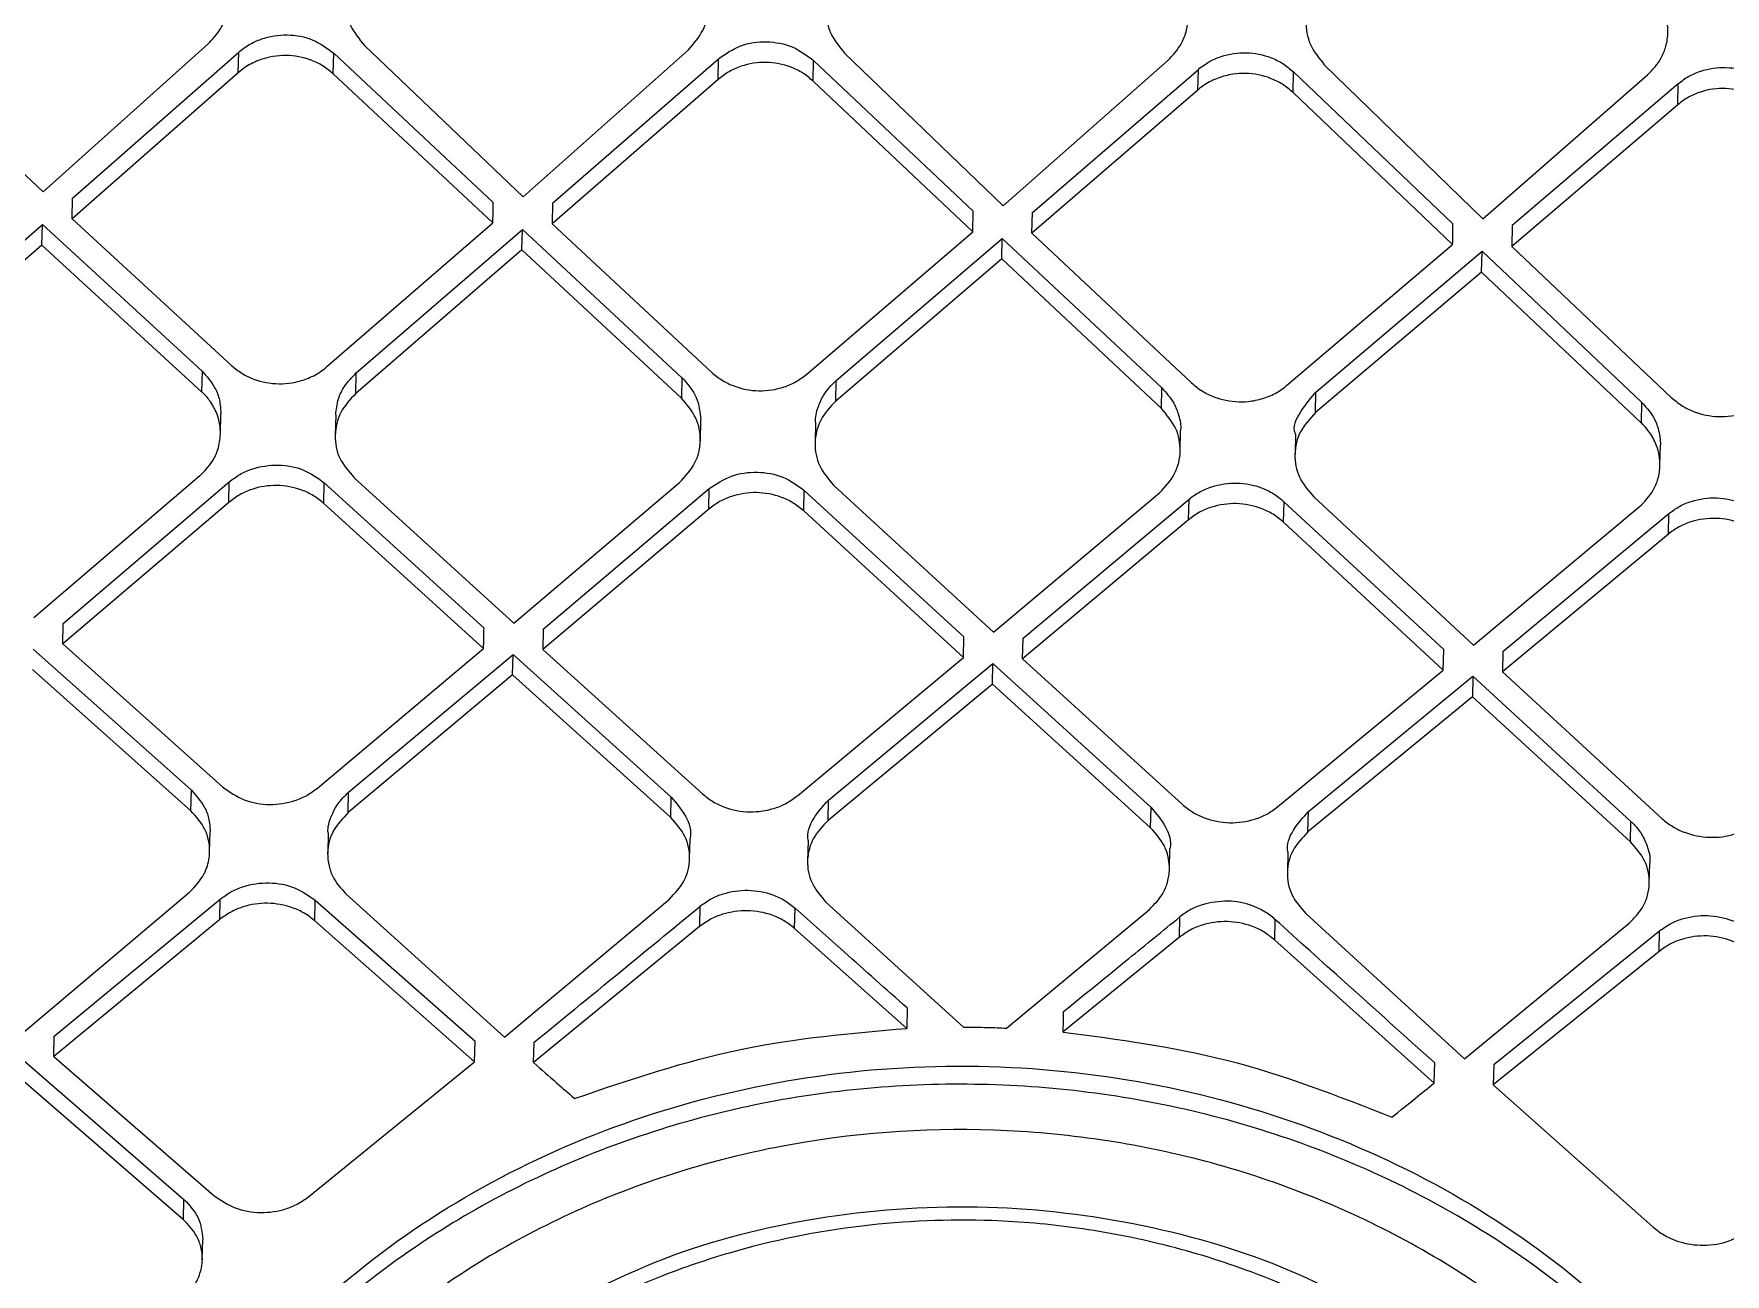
# Model space of a CAD drawing. Extents: x 939 to 1039, y 781 to 934.
# Drawn here: x 963.888 to 965.146, y 880.54 to 881.463 of the extents above; entities that cross this region are included whole.
import ezdxf

# ---------------------------------------------------------------- set-up
doc = ezdxf.new("R2010")
doc.units = 0
doc.header["$MEASUREMENT"] = 0
doc.layers.add('1', color=4, linetype='Continuous')

# ---------------------------------------------------------------- blocks, each defined once
blk = doc.blocks.new('Envoy')
at = {"layer": '1', "color": 3, "linetype": 'Continuous', "lineweight": 25}
for p, q in [((25.123, 82.2823), (25.2409, 82.1709)), ((25.2409, 82.1709), (25.3637, 82.281)), ((25.48, 82.2798), (25.5979, 82.1672)), ((25.5979, 82.1672), (25.7207, 82.2764)), ((25.2628, 82.1663), (25.3864, 82.2748)), ((25.386, 82.2594), (25.3864, 82.2748)), ((25.4567, 82.2587), (25.4571, 82.2741)), ((25.4571, 82.2741), (25.5758, 82.1631)), ((25.6198, 82.1625), (25.7433, 82.27)), ((25.743, 82.2546), (25.7433, 82.27)), ((25.8137, 82.2533), (25.814, 82.2687)), ((25.814, 82.2687), (25.9328, 82.1566)), ((25.837, 82.2742), (25.9549, 82.1606)), ((25.9549, 82.1606), (26.0776, 82.2687)), ((26.1939, 82.2655), (26.3117, 82.1509)), ((25.386, 82.2594), (25.2625, 82.151)), ((25.5755, 82.1478), (25.4567, 82.2587)), ((25.743, 82.2546), (25.6195, 82.1471)), ((25.9324, 82.1413), (25.8137, 82.2533)), ((25.9768, 82.1556), (26.1003, 82.2621)), ((26.0999, 82.2467), (26.1003, 82.2621)), ((26.1706, 82.2448), (26.1709, 82.2602)), ((26.1709, 82.2602), (26.2896, 82.1471)), ((26.3117, 82.1509), (26.4344, 82.258)), ((26.4571, 82.2512), (26.3336, 82.1458)), ((26.4568, 82.2358), (26.4571, 82.2512)), ((26.0999, 82.2467), (25.9764, 82.1403)), ((26.2893, 82.1318), (26.1706, 82.2448)), ((26.4568, 82.2358), (26.3333, 82.1304)), ((25.2625, 82.151), (25.2628, 82.1663)), ((25.6198, 82.1625), (25.6195, 82.1471)), ((25.2625, 82.151), (25.3813, 82.0416)), ((25.9324, 82.1413), (25.9328, 82.1566)), ((25.9764, 82.1403), (25.9768, 82.1556)), ((25.1169, 82.0391), (25.2404, 82.1467)), ((25.24, 82.1314), (25.2404, 82.1467)), ((25.2404, 82.1467), (25.3592, 82.0375)), ((25.452, 82.0409), (25.5755, 82.1478)), ((25.4739, 82.0363), (25.5974, 82.143)), ((25.5971, 82.1277), (25.5974, 82.143)), ((25.5974, 82.143), (25.7161, 82.0327)), ((25.6195, 82.1471), (25.7382, 82.0367)), ((25.8089, 82.0353), (25.9324, 82.1413)), ((25.9764, 82.1403), (26.0952, 82.0288)), ((26.3336, 82.1458), (26.3333, 82.1304)), ((25.24, 82.1313), (25.1165, 82.0238)), ((25.3588, 82.0222), (25.24, 82.1313)), ((25.5971, 82.1277), (25.4735, 82.021)), ((25.7158, 82.0175), (25.5971, 82.1277)), ((25.8308, 82.0306), (25.9543, 82.1363)), ((25.954, 82.121), (25.9543, 82.1363)), ((25.9543, 82.1363), (26.0731, 82.0251)), ((26.1658, 82.0269), (26.2893, 82.1318)), ((26.1877, 82.022), (26.3112, 82.1267)), ((26.3109, 82.1113), (26.3112, 82.1266)), ((26.3112, 82.1267), (26.4299, 82.0145)), ((26.3333, 82.1304), (26.452, 82.018)), ((25.954, 82.121), (25.8305, 82.0153)), ((26.0727, 82.0098), (25.954, 82.121)), ((26.3109, 82.1113), (26.1874, 82.0067)), ((26.4296, 81.9992), (26.3109, 82.1113)), ((25.3592, 82.0375), (25.3588, 82.0222)), ((25.4735, 82.021), (25.4739, 82.0363)), ((25.7161, 82.0328), (25.7158, 82.0175)), ((25.8305, 82.0153), (25.8308, 82.0306)), ((26.0727, 82.0098), (26.0731, 82.0251)), ((26.1874, 82.0067), (26.1877, 82.022)), ((26.4299, 82.0145), (26.4296, 81.9992)), ((25.3728, 81.9907), (25.3731, 82.006)), ((25.4586, 82.0051), (25.4582, 81.9898)), ((25.7298, 81.9858), (25.7301, 82.0011)), ((25.8155, 81.9995), (25.8152, 81.9842)), ((26.0867, 81.9781), (26.087, 81.9933)), ((26.1724, 81.9909), (26.1721, 81.9757)), ((26.4435, 81.9673), (26.4439, 81.9826)), ((25.3575, 81.9596), (25.234, 81.854)), ((25.2559, 81.8499), (25.3794, 81.9552)), ((25.379, 81.9399), (25.3794, 81.9552)), ((25.4498, 81.9391), (25.4501, 81.9544)), ((25.4501, 81.9544), (25.5689, 81.8464)), ((25.4722, 81.9583), (25.591, 81.8501)), ((25.591, 81.8501), (25.7144, 81.9547)), ((25.6129, 81.8457), (25.7363, 81.9502)), ((25.736, 81.9349), (25.7363, 81.9501)), ((25.8067, 81.9336), (25.8071, 81.9488)), ((25.807, 81.9488), (25.9258, 81.8398)), ((25.8291, 81.9526), (25.9479, 81.8433)), ((25.379, 81.9399), (25.2556, 81.8346)), ((25.5686, 81.8311), (25.4497, 81.9391)), ((25.9479, 81.8433), (26.0714, 81.947)), ((25.9698, 81.8388), (26.0933, 81.9423)), ((26.0929, 81.927), (26.0933, 81.9423)), ((26.1636, 81.9251), (26.164, 81.9404)), ((26.1639, 81.9404), (26.2827, 81.8304)), ((26.186, 81.944), (26.3048, 81.8338)), ((26.3048, 81.8338), (26.4282, 81.9365)), ((25.736, 81.9349), (25.6126, 81.8305)), ((25.9255, 81.8246), (25.8067, 81.9336)), ((26.0929, 81.927), (25.9695, 81.8236)), ((26.2824, 81.8152), (26.1636, 81.9251)), ((26.3267, 81.8291), (26.4501, 81.9316)), ((26.4498, 81.9163), (26.4501, 81.9316)), ((26.4498, 81.9163), (26.3264, 81.8139)), ((25.2556, 81.8346), (25.2559, 81.8499)), ((25.2556, 81.8346), (25.3744, 81.7282)), ((25.6129, 81.8457), (25.6126, 81.8305)), ((25.9255, 81.8246), (25.9258, 81.8398)), ((25.9695, 81.8236), (25.9698, 81.8388)), ((25.2335, 81.8308), (25.3512, 81.7257)), ((25.4451, 81.7274), (25.5686, 81.8311)), ((25.4682, 81.7243), (25.5905, 81.8268)), ((25.5901, 81.8116), (25.5905, 81.8268)), ((25.5905, 81.8268), (25.7082, 81.7207)), ((25.6126, 81.8305), (25.7314, 81.7231)), ((25.8021, 81.7217), (25.9255, 81.8246)), ((25.9695, 81.8236), (26.0883, 81.7152)), ((26.2824, 81.8152), (26.2827, 81.8304)), ((26.3267, 81.8291), (26.3264, 81.8139)), ((25.3509, 81.7105), (25.2331, 81.8156)), ((25.5901, 81.8116), (25.4679, 81.7091)), ((25.7078, 81.7055), (25.5901, 81.8116)), ((25.8252, 81.7184), (25.9474, 81.8201)), ((25.9471, 81.8048), (25.9474, 81.82)), ((25.9474, 81.8201), (26.0651, 81.713)), ((26.159, 81.7133), (26.2824, 81.8152)), ((26.1821, 81.7099), (26.3043, 81.8106)), ((26.3043, 81.8105), (26.304, 81.7953)), ((26.3043, 81.8106), (26.4219, 81.7026)), ((26.3264, 81.8139), (26.4451, 81.7046)), ((25.9471, 81.8048), (25.8248, 81.7032)), ((26.0647, 81.6978), (25.9471, 81.8048)), ((26.304, 81.7953), (26.1817, 81.6947)), ((26.4216, 81.6874), (26.304, 81.7953)), ((25.3509, 81.7105), (25.3512, 81.7257)), ((25.4679, 81.7091), (25.4682, 81.7243)), ((25.7078, 81.7055), (25.7082, 81.7207)), ((25.8248, 81.7032), (25.8252, 81.7185)), ((26.0647, 81.6978), (26.0651, 81.713)), ((26.1817, 81.6947), (26.1821, 81.7099)), ((26.4216, 81.6874), (26.4219, 81.7026)), ((25.3648, 81.6799), (25.3652, 81.6951)), ((25.4529, 81.694), (25.4526, 81.6788)), ((25.7218, 81.6747), (25.7221, 81.6899)), ((25.8099, 81.6883), (25.8095, 81.673)), ((26.0787, 81.6669), (26.079, 81.6822)), ((26.1668, 81.6797), (26.1664, 81.6646)), ((26.4356, 81.6565), (26.4359, 81.6717)), ((25.2273, 81.5465), (25.3499, 81.6499)), ((25.4662, 81.6486), (25.5842, 81.5421)), ((25.2492, 81.5428), (25.3726, 81.6447)), ((25.3723, 81.6295), (25.3726, 81.6447)), ((25.443, 81.6287), (25.4433, 81.6439)), ((25.4433, 81.6439), (25.5622, 81.539)), ((25.5842, 81.5421), (25.7068, 81.6448)), ((25.7295, 81.6395), (25.7292, 81.6243)), ((25.7999, 81.6229), (25.8003, 81.6381)), ((25.8232, 81.6426), (25.9254, 81.5496)), ((25.9576, 81.5488), (26.0638, 81.6371)), ((26.1801, 81.6341), (26.2981, 81.5259)), ((25.3723, 81.6295), (25.2488, 81.5276)), ((25.5618, 81.5238), (25.443, 81.6287)), ((25.7292, 81.6243), (25.6058, 81.5231)), ((25.8833, 81.5486), (25.7999, 81.6229)), ((26.0861, 81.6164), (26.0865, 81.6316)), ((26.1572, 81.6297), (26.1568, 81.6145)), ((26.2981, 81.5259), (26.4206, 81.6268)), ((26.32, 81.5217), (26.4433, 81.6211)), ((26.443, 81.6059), (26.4433, 81.6211)), ((26.0861, 81.6164), (25.9996, 81.546)), ((26.2757, 81.5079), (26.1568, 81.6145)), ((26.443, 81.6059), (26.3196, 81.5066)), ((25.8836, 81.5638), (25.8833, 81.5486)), ((25.2488, 81.5276), (25.2492, 81.5428)), ((25.5618, 81.5238), (25.5622, 81.539)), ((25.6058, 81.5231), (25.6062, 81.5383)), ((25.2268, 81.5244), (25.3457, 81.4213)), ((25.2488, 81.5276), (25.3678, 81.4243)), ((25.4385, 81.4234), (25.5618, 81.5238)), ((26.32, 81.5217), (26.3196, 81.5066)), ((25.3454, 81.4062), (25.2264, 81.5092)), ((26.3196, 81.5066), (26.4385, 81.4007)), ((25.3454, 81.4062), (25.3457, 81.4213)), ((25.3593, 81.3765), (25.3597, 81.3916))]:
    blk.add_line(p, q, dxfattribs=at)
at = {"layer": '1', "color": 3, "linetype": 'Continuous', "lineweight": 25, "flags": 128}
for points in [[(25.5755, 82.1478), (25.5757, 82.1563), (25.5758, 82.1631)], [(25.9996, 81.5459), (25.9998, 81.5546), (26, 81.5611)], [(26.2757, 81.5079), (26.2758, 81.5164), (26.276, 81.523)]]:
    blk.add_lwpolyline(points, dxfattribs=at)
at = {"layer": '1', "color": 3, "linetype": 'Continuous', "lineweight": 25}
for points, knots in [([(25.3637, 82.281), (25.367, 82.2846), (25.3727, 82.2907), (25.3774, 82.3019), (25.3794, 82.3137), (25.3774, 82.3261), (25.3723, 82.3366), (25.3677, 82.3426), (25.3651, 82.3449), (25.3647, 82.3451)], [0, 0, 0, 0, 0.19641, 0.334728, 0.499577, 0.701586, 0.852443, 0.982282, 1, 1, 1, 1]), ([(25.4818, 82.344), (25.4775, 82.3394), (25.4729, 82.3343), (25.4696, 82.3272), (25.4675, 82.3216), (25.4655, 82.3104), (25.4682, 82.2941), (25.4761, 82.2846), (25.48, 82.2798)], [0, 0, 0, 0, 0.249488, 0.274937, 0.325277, 0.500319, 0.750426, 1, 1, 1, 1]), ([(25.7207, 82.2764), (25.7248, 82.2811), (25.733, 82.2905), (25.7368, 82.3082), (25.7336, 82.326), (25.7257, 82.3357), (25.7217, 82.3406)], [0, 0, 0, 0, 0.250008, 0.499994, 0.749987, 1, 1, 1, 1]), ([(25.8387, 82.3384), (25.8345, 82.3338), (25.8262, 82.3245), (25.8223, 82.3066), (25.8252, 82.2886), (25.8331, 82.279), (25.837, 82.2742)], [0, 0, 0, 0, 0.249826, 0.500001, 0.750185, 1, 1, 1, 1]), ([(26.0776, 82.2687), (26.0812, 82.2726), (26.0871, 82.279), (26.0915, 82.2902), (26.0932, 82.3017), (26.0913, 82.3139), (26.086, 82.3244), (26.0815, 82.3303), (26.0789, 82.3326), (26.0786, 82.3329)], [0, 0, 0, 0, 0.215231, 0.348981, 0.499922, 0.706326, 0.858643, 0.985028, 1, 1, 1, 1]), ([(26.1956, 82.3297), (26.1914, 82.3251), (26.1831, 82.3159), (26.1792, 82.2981), (26.1821, 82.28), (26.19, 82.2704), (26.1939, 82.2655)], [0, 0, 0, 0, 0.249922, 0.500155, 0.750213, 1, 1, 1, 1]), ([(26.4344, 82.258), (26.4382, 82.262), (26.4441, 82.2684), (26.4484, 82.2796), (26.4501, 82.2911), (26.4481, 82.3032), (26.443, 82.3133), (26.4387, 82.3189), (26.4363, 82.3214), (26.4356, 82.322), (26.4355, 82.3221)], [0, 0, 0, 0, 0.220785, 0.353196, 0.500055, 0.709653, 0.86301, 0.959824, 0.99528, 1, 1, 1, 1]), ([(25.3864, 82.2748), (25.3889, 82.2768), (25.394, 82.2808), (25.4031, 82.2848), (25.4127, 82.2873), (25.4257, 82.2882), (25.4422, 82.2852), (25.4521, 82.2778), (25.4571, 82.2741)], [0, 0, 0, 0, 0.129161, 0.256958, 0.383525, 0.508986, 0.755875, 1, 1, 1, 1]), ([(25.7433, 82.27), (25.7486, 82.2736), (25.7591, 82.2809), (25.7791, 82.2836), (25.7989, 82.28), (25.809, 82.2725), (25.814, 82.2687)], [0, 0, 0, 0, 0.252103, 0.502087, 0.750998, 1, 1, 1, 1]), ([(25.4567, 82.2587), (25.4542, 82.2608), (25.4493, 82.2649), (25.4377, 82.2705), (25.4247, 82.2729), (25.4113, 82.2719), (25.4008, 82.2689), (25.3921, 82.2646), (25.3876, 82.2608), (25.386, 82.2594)], [0, 0, 0, 0, 0.12988, 0.25656, 0.499642, 0.624028, 0.768359, 0.916726, 1, 1, 1, 1]), ([(25.8137, 82.2533), (25.8112, 82.2554), (25.8063, 82.2596), (25.7947, 82.2652), (25.7787, 82.2684), (25.7626, 82.2658), (25.7508, 82.2606), (25.7456, 82.2566), (25.743, 82.2546)], [0, 0, 0, 0, 0.131111, 0.258272, 0.500067, 0.740599, 0.868023, 1, 1, 1, 1]), ([(26.1002, 82.2621), (26.1028, 82.2641), (26.108, 82.268), (26.1198, 82.2731), (26.1359, 82.2756), (26.1518, 82.2723), (26.1634, 82.2666), (26.1684, 82.2623), (26.1709, 82.2602)], [0, 0, 0, 0, 0.130675, 0.257675, 0.499974, 0.740118, 0.867671, 1, 1, 1, 1]), ([(26.5278, 82.2487), (26.5252, 82.2508), (26.5202, 82.2551), (26.5086, 82.2609), (26.4926, 82.2644), (26.4764, 82.262), (26.4647, 82.257), (26.4596, 82.2531), (26.4571, 82.2512)], [0, 0, 0, 0, 0.133318, 0.261535, 0.502027, 0.745915, 0.871754, 1, 1, 1, 1]), ([(26.1706, 82.2448), (26.1681, 82.247), (26.1631, 82.2512), (26.1515, 82.2569), (26.1386, 82.2596), (26.1252, 82.2587), (26.1147, 82.2559), (26.106, 82.2518), (26.1015, 82.2481), (26.0999, 82.2467)], [0, 0, 0, 0, 0.132172, 0.2596, 0.499706, 0.624321, 0.768832, 0.918086, 1, 1, 1, 1]), ([(26.5274, 82.2333), (26.5249, 82.2355), (26.5199, 82.2398), (26.5083, 82.2455), (26.4924, 82.249), (26.4763, 82.2467), (26.4644, 82.2416), (26.4593, 82.2378), (26.4568, 82.2358)], [0, 0, 0, 0, 0.133562, 0.261508, 0.49991, 0.743571, 0.870279, 1, 1, 1, 1]), ([(26.2893, 82.1318), (26.2894, 82.1347), (26.2895, 82.1398), (26.2896, 82.1449), (26.2896, 82.1471)], [0, 0, 0, 0, 0.56003, 1, 1, 1, 1]), ([(25.3592, 82.0375), (25.3627, 82.0335), (25.3685, 82.027), (25.3726, 82.0159), (25.3729, 82.0094), (25.3731, 82.006)], [0, 0, 0, 0, 0.437759, 0.707218, 1, 1, 1, 1]), ([(25.3813, 82.0416), (25.3837, 82.0396), (25.3886, 82.0356), (25.4002, 82.0301), (25.4132, 82.0277), (25.4267, 82.0287), (25.4372, 82.0316), (25.4459, 82.0359), (25.4504, 82.0395), (25.452, 82.0409)], [0, 0, 0, 0, 0.128154, 0.254343, 0.499592, 0.624155, 0.768724, 0.917608, 1, 1, 1, 1]), ([(25.4586, 82.0051), (25.459, 82.0091), (25.4598, 82.0164), (25.4651, 82.0273), (25.4707, 82.0331), (25.4739, 82.0363)], [0, 0, 0, 0, 0.348635, 0.633677, 1, 1, 1, 1]), ([(25.7382, 82.0367), (25.7407, 82.0346), (25.7456, 82.0306), (25.7572, 82.025), (25.7733, 82.0218), (25.7894, 82.0244), (25.8013, 82.0295), (25.8064, 82.0334), (25.8089, 82.0353)], [0, 0, 0, 0, 0.129444, 0.256089, 0.500051, 0.742714, 0.869634, 1, 1, 1, 1]), ([(25.7161, 82.0328), (25.7202, 82.028), (25.7284, 82.0185), (25.7295, 82.0069), (25.7301, 82.0011)], [0, 0, 0, 0, 0.500063, 1, 1, 1, 1]), ([(25.8155, 81.9995), (25.8155, 81.9995), (25.8151, 82.0033), (25.817, 82.0102), (25.8215, 82.0211), (25.8273, 82.027), (25.8308, 82.0306)], [0, 0, 0, 0, 0.0038, 0.325598, 0.599128, 1, 1, 1, 1]), ([(26.0731, 82.0251), (26.0763, 82.0214), (26.0819, 82.0153), (26.0859, 82.0043), (26.0875, 81.9972), (26.087, 81.9934), (26.087, 81.9933)], [0, 0, 0, 0, 0.392801, 0.665902, 0.989605, 1, 1, 1, 1]), ([(26.0951, 82.0288), (26.0977, 82.0267), (26.1026, 82.0226), (26.1142, 82.017), (26.1271, 82.0143), (26.1406, 82.0151), (26.1511, 82.0179), (26.1598, 82.022), (26.1643, 82.0256), (26.1658, 82.0269)], [0, 0, 0, 0, 0.130556, 0.257418, 0.499373, 0.624509, 0.769359, 0.919238, 1, 1, 1, 1]), ([(25.3575, 81.9596), (25.3608, 81.963), (25.3666, 81.9689), (25.3715, 81.9798), (25.3735, 81.9915), (25.3716, 82.0038), (25.3663, 82.014), (25.3617, 82.0198), (25.3591, 82.022), (25.3588, 82.0222)], [0, 0, 0, 0, 0.194944, 0.333722, 0.49974, 0.704787, 0.856655, 0.984137, 1, 1, 1, 1]), ([(25.4735, 82.021), (25.4693, 82.0165), (25.4609, 82.0074), (25.4571, 81.9899), (25.4601, 81.9722), (25.4682, 81.963), (25.4722, 81.9583)], [0, 0, 0, 0, 0.249936, 0.499895, 0.750036, 1, 1, 1, 1]), ([(25.7144, 81.9547), (25.7186, 81.9593), (25.727, 81.9684), (25.7309, 81.9858), (25.7278, 82.0032), (25.7198, 82.0127), (25.7158, 82.0175)], [0, 0, 0, 0, 0.250004, 0.500002, 0.750004, 1, 1, 1, 1]), ([(25.8305, 82.0153), (25.8263, 82.0108), (25.8179, 82.0017), (25.814, 81.9842), (25.8171, 81.9666), (25.8251, 81.9572), (25.8291, 81.9526)], [0, 0, 0, 0, 0.249974, 0.49998, 0.75004, 1, 1, 1, 1]), ([(26.1724, 81.9909), (26.1724, 81.9909), (26.1699, 81.996), (26.1763, 82.0086), (26.1839, 82.0175), (26.1877, 82.022)], [0, 0, 0, 0, 0.000154, 0.500064, 1, 1, 1, 1]), ([(26.4299, 82.0145), (26.4328, 82.0112), (26.4381, 82.0053), (26.4429, 81.9944), (26.4439, 81.9865), (26.4439, 81.9826), (26.4439, 81.9826)], [0, 0, 0, 0, 0.350943, 0.63831, 0.999782, 1, 1, 1, 1]), ([(26.452, 82.018), (26.4545, 82.0159), (26.4595, 82.0117), (26.4711, 82.006), (26.4871, 82.0026), (26.5033, 82.0049), (26.5151, 82.0099), (26.5201, 82.0136), (26.5227, 82.0155)], [0, 0, 0, 0, 0.132014, 0.259446, 0.499838, 0.74586, 0.872008, 1, 1, 1, 1]), ([(26.0714, 81.947), (26.0756, 81.9516), (26.084, 81.9607), (26.0878, 81.9781), (26.0847, 81.9956), (26.0767, 82.005), (26.0727, 82.0098)], [0, 0, 0, 0, 0.250003, 0.500013, 0.750004, 1, 1, 1, 1]), ([(26.1874, 82.0067), (26.1832, 82.0022), (26.1748, 81.9932), (26.1709, 81.9757), (26.174, 81.958), (26.182, 81.9487), (26.186, 81.944)], [0, 0, 0, 0, 0.250017, 0.500085, 0.750031, 1, 1, 1, 1]), ([(26.4282, 81.9365), (26.432, 81.9404), (26.4381, 81.9467), (26.4425, 81.9576), (26.4442, 81.9689), (26.4422, 81.9809), (26.437, 81.9907), (26.4327, 81.996), (26.4305, 81.9983), (26.4298, 81.999), (26.4296, 81.9992), (26.4296, 81.9992)], [0, 0, 0, 0, 0.223268, 0.35505, 0.500011, 0.713136, 0.867694, 0.963368, 0.989072, 0.998638, 1, 1, 1, 1]), ([(25.3794, 81.9552), (25.3819, 81.9571), (25.387, 81.961), (25.3991, 81.9662), (25.4156, 81.9688), (25.4352, 81.9652), (25.4452, 81.958), (25.4501, 81.9544)], [0, 0, 0, 0, 0.129767, 0.258158, 0.509782, 0.756845, 1, 1, 1, 1]), ([(25.7363, 81.9502), (25.7416, 81.9537), (25.7521, 81.9607), (25.7722, 81.9634), (25.7919, 81.9599), (25.802, 81.9525), (25.8071, 81.9488)], [0, 0, 0, 0, 0.252148, 0.502431, 0.751481, 1, 1, 1, 1]), ([(25.4498, 81.9391), (25.4473, 81.9412), (25.4423, 81.9451), (25.4307, 81.9506), (25.4148, 81.9536), (25.3987, 81.951), (25.3869, 81.9459), (25.3817, 81.9419), (25.379, 81.9399)], [0, 0, 0, 0, 0.12976, 0.25649, 0.500099, 0.738307, 0.8663, 1, 1, 1, 1]), ([(26.0933, 81.9423), (26.0958, 81.9442), (26.101, 81.948), (26.1128, 81.953), (26.1289, 81.9554), (26.1448, 81.9522), (26.1564, 81.9466), (26.1614, 81.9425), (26.164, 81.9404)], [0, 0, 0, 0, 0.130519, 0.257477, 0.499936, 0.739868, 0.867521, 1, 1, 1, 1]), ([(25.8067, 81.9336), (25.8042, 81.9356), (25.7992, 81.9397), (25.7876, 81.9452), (25.7717, 81.9483), (25.7556, 81.9458), (25.7438, 81.9407), (25.7386, 81.9369), (25.736, 81.9349)], [0, 0, 0, 0, 0.131069, 0.258231, 0.500015, 0.74034, 0.867833, 1, 1, 1, 1]), ([(26.1636, 81.9251), (26.1611, 81.9272), (26.1561, 81.9313), (26.1445, 81.9369), (26.1285, 81.9401), (26.1125, 81.9377), (26.1006, 81.9328), (26.0955, 81.929), (26.0929, 81.927)], [0, 0, 0, 0, 0.132513, 0.260141, 0.500014, 0.742223, 0.869262, 1, 1, 1, 1]), ([(26.4501, 81.9316), (26.4527, 81.9335), (26.4577, 81.9372), (26.4696, 81.9421), (26.4856, 81.9444), (26.5016, 81.9411), (26.5132, 81.9354), (26.5182, 81.9313), (26.5208, 81.9291)], [0, 0, 0, 0, 0.129028, 0.255432, 0.499676, 0.737452, 0.865731, 1, 1, 1, 1]), ([(26.5205, 81.9138), (26.5179, 81.916), (26.5129, 81.9202), (26.5012, 81.9258), (26.4853, 81.9291), (26.4693, 81.9269), (26.4574, 81.922), (26.4523, 81.9182), (26.4498, 81.9163)], [0, 0, 0, 0, 0.134085, 0.262263, 0.49998, 0.743964, 0.870586, 1, 1, 1, 1]), ([(25.5686, 81.8311), (25.5686, 81.834), (25.5687, 81.8391), (25.5688, 81.8442), (25.5689, 81.8464)], [0, 0, 0, 0, 0.559967, 1, 1, 1, 1]), ([(25.3512, 81.7257), (25.3547, 81.7218), (25.3605, 81.7155), (25.3646, 81.7047), (25.365, 81.6984), (25.3652, 81.6951)], [0, 0, 0, 0, 0.4378, 0.703908, 1, 1, 1, 1]), ([(25.3744, 81.7282), (25.3795, 81.7246), (25.3897, 81.7174), (25.4094, 81.7142), (25.4255, 81.7167), (25.4374, 81.7217), (25.4425, 81.7255), (25.4451, 81.7274)], [0, 0, 0, 0, 0.252433, 0.499419, 0.740747, 0.868239, 1, 1, 1, 1]), ([(25.4529, 81.694), (25.4529, 81.6941), (25.4525, 81.6983), (25.4547, 81.7057), (25.4598, 81.7161), (25.4653, 81.7215), (25.4682, 81.7243)], [0, 0, 0, 0, 0.004044, 0.374283, 0.663999, 1, 1, 1, 1]), ([(25.7314, 81.723), (25.7339, 81.7211), (25.7388, 81.7171), (25.7503, 81.7117), (25.7664, 81.7086), (25.7826, 81.7111), (25.7944, 81.716), (25.7995, 81.7198), (25.8021, 81.7217)], [0, 0, 0, 0, 0.128907, 0.255352, 0.50001, 0.743215, 0.870041, 1, 1, 1, 1]), ([(25.3499, 81.6499), (25.354, 81.6543), (25.3583, 81.6587), (25.3609, 81.6639), (25.3611, 81.6643), (25.3617, 81.6657), (25.3638, 81.6708), (25.3657, 81.6815), (25.3628, 81.6971), (25.3548, 81.706), (25.3509, 81.7105)], [0, 0, 0, 0, 0.249811, 0.251874, 0.255758, 0.268966, 0.317226, 0.50041, 0.750163, 1, 1, 1, 1]), ([(25.4679, 81.7091), (25.4637, 81.7048), (25.4554, 81.696), (25.4519, 81.6814), (25.4532, 81.6697), (25.4569, 81.6589), (25.4626, 81.6526), (25.4662, 81.6486)], [0, 0, 0, 0, 0.249692, 0.499237, 0.643309, 0.774923, 1, 1, 1, 1]), ([(25.7082, 81.7207), (25.712, 81.7161), (25.7196, 81.7071), (25.7235, 81.6954), (25.7221, 81.69), (25.7221, 81.6899)], [0, 0, 0, 0, 0.497057, 0.994163, 1, 1, 1, 1]), ([(25.8099, 81.6883), (25.8099, 81.6884), (25.8088, 81.6939), (25.8132, 81.7054), (25.8212, 81.7141), (25.8252, 81.7184)], [0, 0, 0, 0, 0.006182, 0.503076, 1, 1, 1, 1]), ([(26.0651, 81.713), (26.0689, 81.7084), (26.0765, 81.6994), (26.0804, 81.6877), (26.079, 81.6823), (26.079, 81.6822)], [0, 0, 0, 0, 0.497081, 0.994119, 1, 1, 1, 1]), ([(26.0883, 81.7152), (26.0908, 81.7132), (26.0957, 81.7092), (26.1073, 81.7037), (26.1234, 81.7005), (26.1396, 81.7029), (26.1514, 81.7077), (26.1564, 81.7114), (26.159, 81.7133)], [0, 0, 0, 0, 0.130351, 0.257301, 0.499985, 0.7452, 0.871497, 1, 1, 1, 1]), ([(26.1668, 81.6797), (26.1668, 81.6798), (26.1656, 81.6853), (26.1701, 81.6968), (26.1781, 81.7055), (26.1821, 81.7099)], [0, 0, 0, 0, 0.00618, 0.503091, 1, 1, 1, 1]), ([(25.7068, 81.6448), (25.711, 81.6492), (25.7192, 81.658), (25.7229, 81.6749), (25.7198, 81.6919), (25.7118, 81.7009), (25.7078, 81.7055)], [0, 0, 0, 0, 0.250075, 0.499971, 0.749877, 1, 1, 1, 1]), ([(25.8248, 81.7032), (25.8206, 81.6989), (25.8149, 81.693), (25.8106, 81.6823), (25.8087, 81.6713), (25.8114, 81.6562), (25.8193, 81.6471), (25.8232, 81.6426)], [0, 0, 0, 0, 0.249817, 0.342016, 0.500561, 0.750219, 1, 1, 1, 1]), ([(26.0638, 81.6371), (26.0675, 81.6409), (26.0734, 81.6469), (26.0777, 81.6576), (26.0794, 81.6687), (26.0777, 81.6777), (26.0733, 81.6882), (26.0688, 81.6933), (26.0647, 81.6978)], [0, 0, 0, 0, 0.219588, 0.352501, 0.500519, 0.720246, 0.750398, 1, 1, 1, 1]), ([(26.4219, 81.7026), (26.4229, 81.7017), (26.4256, 81.6991), (26.4301, 81.6933), (26.4345, 81.684), (26.4366, 81.6761), (26.4359, 81.6717), (26.4359, 81.6717)], [0, 0, 0, 0, 0.107193, 0.308795, 0.604509, 0.993952, 1, 1, 1, 1]), ([(26.4451, 81.7046), (26.4477, 81.7026), (26.4527, 81.6985), (26.4643, 81.693), (26.4803, 81.6898), (26.5001, 81.6921), (26.5105, 81.6988), (26.5158, 81.7022)], [0, 0, 0, 0, 0.132183, 0.259831, 0.500587, 0.748043, 1, 1, 1, 1]), ([(26.1817, 81.6947), (26.1776, 81.6903), (26.1692, 81.6817), (26.1653, 81.6648), (26.1683, 81.6477), (26.1761, 81.6386), (26.1801, 81.6341)], [0, 0, 0, 0, 0.250108, 0.500071, 0.749939, 1, 1, 1, 1]), ([(26.4206, 81.6268), (26.4245, 81.6308), (26.4306, 81.6371), (26.4347, 81.6478), (26.4363, 81.6591), (26.4335, 81.6737), (26.4256, 81.6829), (26.4216, 81.6874)], [0, 0, 0, 0, 0.235077, 0.364204, 0.500733, 0.750228, 1, 1, 1, 1]), ([(25.3726, 81.6447), (25.3752, 81.6466), (25.3803, 81.6504), (25.3924, 81.6555), (25.4089, 81.6579), (25.4285, 81.6543), (25.4384, 81.6474), (25.4433, 81.6439)], [0, 0, 0, 0, 0.130781, 0.259944, 0.512419, 0.758981, 1, 1, 1, 1]), ([(25.7295, 81.6395), (25.7322, 81.6414), (25.7373, 81.6451), (25.7492, 81.65), (25.7652, 81.6524), (25.7811, 81.6494), (25.7928, 81.644), (25.7977, 81.6401), (25.8003, 81.6381)], [0, 0, 0, 0, 0.132322, 0.259845, 0.499538, 0.741772, 0.86899, 1, 1, 1, 1]), ([(25.443, 81.6287), (25.4405, 81.6307), (25.4355, 81.6345), (25.4239, 81.6398), (25.4081, 81.6427), (25.392, 81.6403), (25.3802, 81.6353), (25.3749, 81.6315), (25.3722, 81.6295)], [0, 0, 0, 0, 0.12952, 0.256169, 0.499994, 0.736837, 0.86524, 1, 1, 1, 1]), ([(25.6062, 81.5383), (25.6292, 81.5571), (25.6703, 81.5907), (25.7115, 81.6246), (25.7296, 81.6394)], [0, 0, 0, 0, 0.560007, 1, 1, 1, 1]), ([(25.7999, 81.6229), (25.7974, 81.6249), (25.7924, 81.6288), (25.7808, 81.6342), (25.7649, 81.6372), (25.7489, 81.6348), (25.737, 81.63), (25.7319, 81.6262), (25.7292, 81.6243)], [0, 0, 0, 0, 0.13123, 0.258455, 0.499973, 0.739673, 0.867387, 1, 1, 1, 1]), ([(25.8836, 81.5638), (25.868, 81.5776), (25.8402, 81.6024), (25.8125, 81.6272), (25.8002, 81.6381)], [0, 0, 0, 0, 0.559992, 1, 1, 1, 1]), ([(26.1572, 81.6297), (26.1546, 81.6318), (26.1496, 81.6358), (26.138, 81.6411), (26.1284, 81.6432), (26.1158, 81.6432), (26.106, 81.642), (26.0942, 81.6372), (26.0891, 81.6335), (26.0865, 81.6316)], [0, 0, 0, 0, 0.132803, 0.260477, 0.499582, 0.499642, 0.742364, 0.869436, 1, 1, 1, 1]), ([(26, 81.5611), (26.0161, 81.5743), (26.0449, 81.5977), (26.0738, 81.6212), (26.0865, 81.6316)], [0, 0, 0, 0, 0.559993, 1, 1, 1, 1]), ([(26.1568, 81.6145), (26.1543, 81.6166), (26.1492, 81.6206), (26.1376, 81.626), (26.1217, 81.6291), (26.1057, 81.6268), (26.0939, 81.622), (26.0887, 81.6183), (26.0861, 81.6164)], [0, 0, 0, 0, 0.133127, 0.260983, 0.500019, 0.742136, 0.869217, 1, 1, 1, 1]), ([(26.276, 81.523), (26.2538, 81.5429), (26.2142, 81.5784), (26.1746, 81.614), (26.1572, 81.6297)], [0, 0, 0, 0, 0.560006, 1, 1, 1, 1]), ([(26.4433, 81.6211), (26.4459, 81.623), (26.4509, 81.6266), (26.4627, 81.6314), (26.4787, 81.6336), (26.4947, 81.6304), (26.5063, 81.6249), (26.5114, 81.6208), (26.514, 81.6187)], [0, 0, 0, 0, 0.128525, 0.254776, 0.499608, 0.735865, 0.864575, 1, 1, 1, 1]), ([(26.5137, 81.6036), (26.5111, 81.6056), (26.506, 81.6097), (26.4943, 81.6152), (26.4784, 81.6184), (26.4624, 81.6162), (26.4506, 81.6114), (26.4456, 81.6078), (26.443, 81.6059)], [0, 0, 0, 0, 0.135324, 0.263925, 0.500045, 0.744408, 0.870934, 1, 1, 1, 1]), ([(25.6362, 81.4964), (25.6772, 81.5104), (25.7568, 81.5375), (25.842, 81.545), (25.8833, 81.5486)], [0, 0, 0, 0, 0.516297, 1, 1, 1, 1]), ([(25.9254, 81.5496), (25.9314, 81.5495), (25.9421, 81.5494), (25.9529, 81.549), (25.9576, 81.5488)], [0, 0, 0, 0, 0.559914, 1, 1, 1, 1]), ([(25.9996, 81.5459), (26.0406, 81.5404), (26.1255, 81.5291), (26.2038, 81.4984), (26.2442, 81.4826)], [0, 0, 0, 0, 0.4833557, 1, 1, 1, 1]), ([(25.2825, 80.992), (25.2819, 81.0083), (25.28, 81.0582), (25.3037, 81.1421), (25.3516, 81.2385), (25.423, 81.3262), (25.5139, 81.4013), (25.6205, 81.4607), (25.7389, 81.5014), (25.8647, 81.5219), (25.9927, 81.5209), (26.1184, 81.4988), (26.2368, 81.4563), (26.3435, 81.3955), (26.4343, 81.3188), (26.506, 81.2301), (26.5544, 81.1327), (26.5795, 81.0412), (26.577, 80.984), (26.576, 80.9606)], [0, 0, 0, 0, 0.0298464, 0.0918153, 0.1534225, 0.2153746, 0.2771438, 0.3389112, 0.4008512, 0.4624656, 0.5244437, 0.5861103, 0.6479626, 0.7098642, 0.7715533, 0.833521, 0.8951174, 0.9570664, 1, 1, 1, 1]), ([(25.6058, 81.5231), (25.6115, 81.5181), (25.6216, 81.5092), (25.6317, 81.5003), (25.6362, 81.4964)], [0, 0, 0, 0, 0.559998, 1, 1, 1, 1]), ([(26.2362, 80.5269), (26.1842, 80.5104), (26.0802, 80.4776), (25.9084, 80.4684), (25.7393, 80.4896), (25.5827, 80.5431), (25.4499, 80.6255), (25.3498, 80.7322), (25.2895, 80.8568), (25.2723, 80.9914), (25.2997, 81.1275), (25.3703, 81.2556), (25.4792, 81.3659), (25.6187, 81.4494), (25.7791, 81.4999), (25.9497, 81.5129), (26.1189, 81.4879), (26.2751, 81.4264), (26.4078, 81.3337), (26.508, 81.2169), (26.5685, 81.0849), (26.5854, 80.9475), (26.5579, 80.8141), (26.4872, 80.6945), (26.38, 80.5934), (26.2841, 80.549), (26.2362, 80.5269)], [0, 0, 0, 0, 0.041607, 0.083241, 0.124868, 0.166464, 0.208051, 0.249701, 0.291426, 0.333201, 0.37497, 0.4167, 0.458391, 0.500024, 0.541607, 0.583193, 0.624799, 0.666416, 0.708056, 0.749714, 0.791382, 0.833125, 0.874939, 0.916728, 0.958401, 1, 1, 1, 1]), ([(26.2442, 81.4826), (26.2501, 81.4873), (26.2606, 81.4957), (26.271, 81.5042), (26.2757, 81.5079)], [0, 0, 0, 0, 0.559994, 1, 1, 1, 1]), ([(26.2174, 80.5535), (26.1686, 80.538), (26.0709, 80.507), (25.9096, 80.4983), (25.7509, 80.5183), (25.6039, 80.5687), (25.4793, 80.6463), (25.3855, 80.7468), (25.3289, 80.864), (25.3127, 80.9905), (25.3385, 81.1182), (25.4047, 81.2381), (25.5068, 81.3413), (25.6377, 81.4195), (25.7883, 81.4666), (25.9484, 81.4788), (26.1072, 81.4554), (26.2538, 81.3979), (26.3783, 81.3111), (26.4723, 81.2019), (26.5291, 81.0782), (26.545, 80.9492), (26.5192, 80.8239), (26.4528, 80.7114), (26.3523, 80.6162), (26.2623, 80.5744), (26.2174, 80.5535)], [0, 0, 0, 0, 0.04161, 0.083271, 0.124923, 0.166513, 0.208078, 0.24971, 0.291446, 0.33324, 0.375013, 0.41673, 0.458406, 0.500035, 0.541625, 0.583217, 0.624828, 0.666452, 0.708096, 0.749746, 0.791398, 0.83314, 0.874969, 0.916762, 0.958421, 1, 1, 1, 1]), ([(25.3457, 81.4214), (25.3498, 81.4169), (25.358, 81.4081), (25.3591, 81.3971), (25.3597, 81.3916)], [0, 0, 0, 0, 0.500054, 1, 1, 1, 1]), ([(25.3678, 81.4243), (25.3729, 81.4208), (25.383, 81.4139), (25.4027, 81.4106), (25.4189, 81.413), (25.4307, 81.4179), (25.4359, 81.4216), (25.4385, 81.4234)], [0, 0, 0, 0, 0.249948, 0.499298, 0.74073, 0.868274, 1, 1, 1, 1]), ([(25.6068, 81.3315), (25.6402, 81.349), (25.707, 81.3839), (25.8231, 81.4116), (25.9424, 81.4193), (26.0597, 81.405), (26.1705, 81.3723), (26.2336, 81.3357), (26.2651, 81.3174)], [0, 0, 0, 0, 0.169304, 0.338553, 0.507998, 0.672478, 0.836535, 1, 1, 1, 1]), ([(25.3441, 81.3473), (25.3472, 81.3502), (25.3527, 81.3555), (25.3579, 81.3656), (25.3599, 81.3758), (25.3587, 81.3857), (25.3548, 81.3963), (25.349, 81.4024), (25.3454, 81.4062)], [0, 0, 0, 0, 0.177228, 0.32057, 0.500157, 0.645889, 0.777933, 1, 1, 1, 1]), ([(26.303, 81.2731), (26.2744, 81.2943), (26.2246, 81.3314), (26.145, 81.3669), (26.0761, 81.3884), (26.0112, 81.401), (25.9357, 81.4076), (25.848, 81.4039), (25.7656, 81.3872), (25.6971, 81.3637), (25.6391, 81.337), (25.578, 81.2993), (25.5245, 81.2543), (25.4853, 81.2106), (25.4574, 81.1714), (25.4364, 81.1342), (25.4198, 81.0956), (25.4082, 81.0575), (25.3986, 81.0064), (25.3976, 80.941), (25.4125, 80.8742), (25.4367, 80.8185), (25.4649, 80.7715), (25.4916, 80.7417), (25.5057, 80.726)], [0, 0, 0, 0, 0.071766, 0.125006, 0.168291, 0.20998, 0.250059, 0.311062, 0.374943, 0.409259, 0.450926, 0.499892, 0.55297, 0.594622, 0.624815, 0.657688, 0.689467, 0.720167, 0.749798, 0.811119, 0.874697, 0.911517, 0.953228, 1, 1, 1, 1]), ([(26.4385, 81.4007), (26.441, 81.3987), (26.446, 81.3948), (26.4577, 81.3894), (26.4737, 81.3863), (26.4935, 81.3886), (26.504, 81.3951), (26.5092, 81.3984)], [0, 0, 0, 0, 0.132428, 0.260196, 0.500622, 0.750435, 1, 1, 1, 1])]:
    blk.add_open_spline(points, degree=3, knots=knots, dxfattribs=at)

msp = doc.modelspace()

# ---------------------------------------------------------------- block references
at = {"layer": '1'}
msp.add_blockref('Envoy', (938.6538, 799.1744), dxfattribs=at)

doc.saveas('drawing.dxf')
